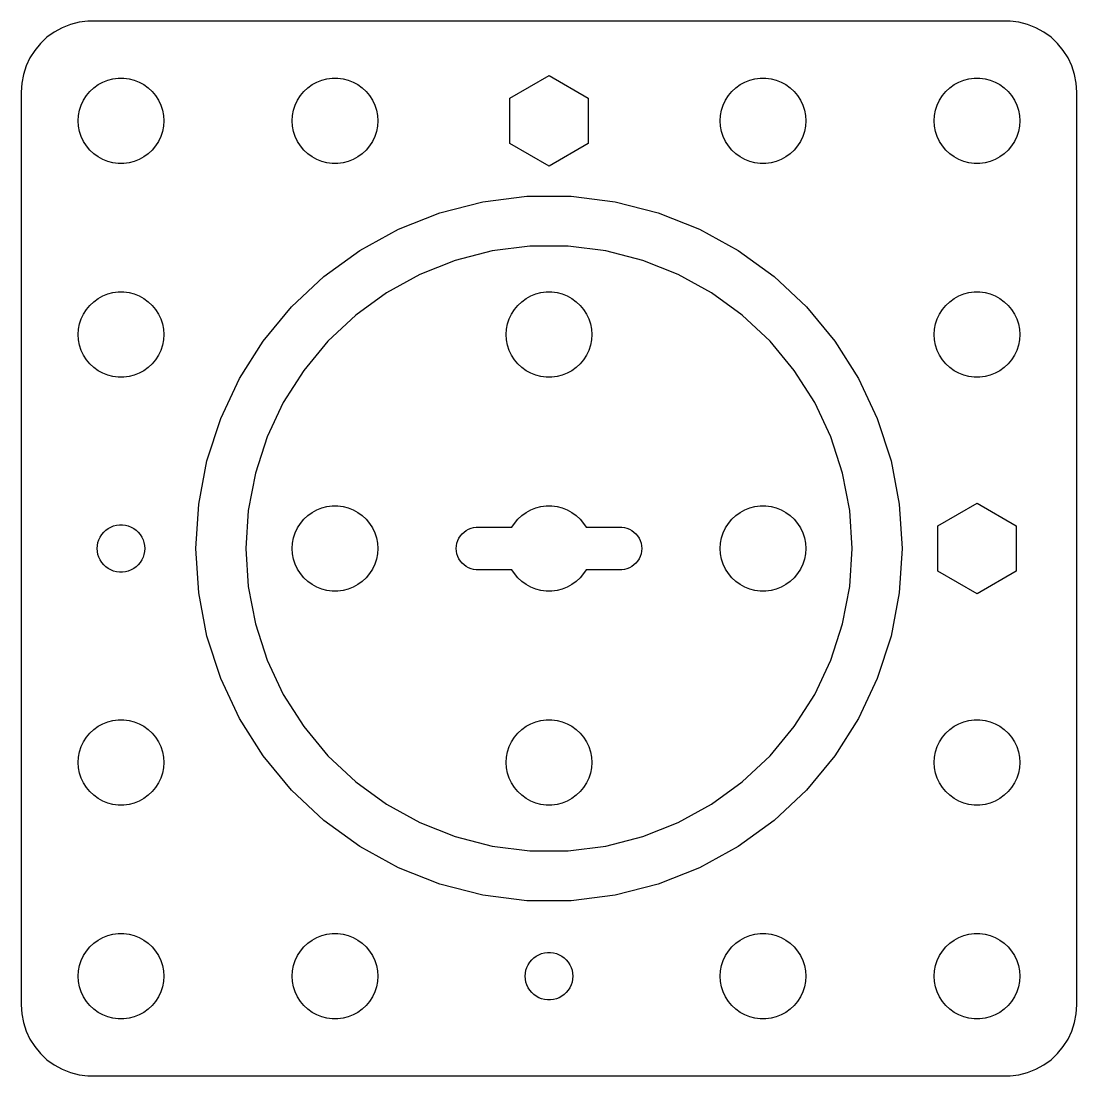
# Model space of a CAD drawing. Header units: metres. Extents: x -37 to 37, y -37 to 289.
# Drawn here: x -37 to 37, y 215 to 289 of the extents above; entities that cross this region are included whole.
import ezdxf

# ---------------------------------------------------------------- set-up
doc = ezdxf.new("R2010")
doc.units = ezdxf.units.M

msp = doc.modelspace()

# ---------------------------------------------------------------- linework, layer by layer
for p, q in [((-33.5451, 288.755), (-34.1289, 288.524)), ((-32.9369, 288.911), (-33.5451, 288.755)), ((-32.3139, 288.99), (-32.9369, 288.911)), ((32.3139, 288.99), (-32.3139, 288.99)), ((32.9369, 288.911), (32.3139, 288.99)), ((33.5451, 288.755), (32.9369, 288.911)), ((34.1289, 288.524), (33.5451, 288.755)), ((-34.6791, 288.222), (-35.1871, 287.853)), ((-34.1289, 288.524), (-34.6791, 288.222)), ((34.6791, 288.222), (34.1289, 288.524)), ((35.1871, 287.853), (34.6791, 288.222)), ((-35.6448, 287.423), (-36.0451, 286.939)), ((-35.1871, 287.853), (-35.6448, 287.423)), ((35.6448, 287.423), (35.1871, 287.853)), ((36.0451, 286.939), (35.6448, 287.423)), ((-36.3815, 286.409), (-36.6489, 285.841)), ((-36.0451, 286.939), (-36.3815, 286.409)), ((36.3815, 286.409), (36.0451, 286.939)), ((36.6489, 285.841), (36.3815, 286.409)), ((-36.6489, 285.841), (-36.8429, 285.243)), ((36.8429, 285.243), (36.6489, 285.841)), ((-36.8429, 285.243), (-36.9606, 284.627)), ((-30.927, 284.853), (-30.5621, 284.947)), ((-30.5621, 284.947), (-30.1884, 284.994)), ((-30.1884, 284.994), (-29.8116, 284.994)), ((-29.8116, 284.994), (-29.4379, 284.947)), ((-29.4379, 284.947), (-29.0729, 284.853)), ((-15.927, 284.853), (-15.5621, 284.947)), ((-15.5621, 284.947), (-15.1884, 284.994)), ((-15.1884, 284.994), (-14.8116, 284.994)), ((-14.8116, 284.994), (-14.4379, 284.947)), ((-14.4379, 284.947), (-14.0729, 284.853)), ((-2.74832, 283.587), (0, 285.173)), ((0, 285.173), (2.74832, 283.587)), ((14.0729, 284.853), (14.4379, 284.947)), ((14.4379, 284.947), (14.8116, 284.994)), ((14.8116, 284.994), (15.1884, 284.994)), ((15.1884, 284.994), (15.5621, 284.947)), ((15.5621, 284.947), (15.927, 284.853)), ((29.0729, 284.853), (29.4379, 284.947)), ((29.4379, 284.947), (29.8116, 284.994)), ((29.8116, 284.994), (30.1884, 284.994)), ((30.1884, 284.994), (30.5621, 284.947)), ((30.5621, 284.947), (30.927, 284.853)), ((36.9606, 284.627), (36.8429, 285.243)), ((-36.9606, 284.627), (-37, 284)), ((-32.1869, 284.054), (-31.9123, 284.312)), ((-31.9123, 284.312), (-31.6075, 284.533)), ((-31.6075, 284.533), (-31.2773, 284.714)), ((-31.2773, 284.714), (-30.927, 284.853)), ((-29.0729, 284.853), (-28.7227, 284.714)), ((-28.7227, 284.714), (-28.3925, 284.533)), ((-28.3925, 284.533), (-28.0877, 284.312)), ((-28.0877, 284.312), (-27.8131, 284.054)), ((-17.1869, 284.054), (-16.9123, 284.312)), ((-16.9123, 284.312), (-16.6075, 284.533)), ((-16.6075, 284.533), (-16.2773, 284.714)), ((-16.2773, 284.714), (-15.927, 284.853)), ((-14.0729, 284.853), (-13.7227, 284.714)), ((-13.7227, 284.714), (-13.3925, 284.533)), ((-13.3925, 284.533), (-13.0877, 284.312)), ((-13.0877, 284.312), (-12.8131, 284.054)), ((12.8131, 284.054), (13.0877, 284.312)), ((13.0877, 284.312), (13.3925, 284.533)), ((13.3925, 284.533), (13.7227, 284.714)), ((13.7227, 284.714), (14.0729, 284.853)), ((15.927, 284.853), (16.2773, 284.714)), ((16.2773, 284.714), (16.6075, 284.533)), ((16.6075, 284.533), (16.9123, 284.312)), ((16.9123, 284.312), (17.1869, 284.054)), ((27.8131, 284.054), (28.0877, 284.312)), ((28.0877, 284.312), (28.3925, 284.533)), ((28.3925, 284.533), (28.7227, 284.714)), ((28.7227, 284.714), (29.0729, 284.853)), ((30.927, 284.853), (31.2773, 284.714)), ((31.2773, 284.714), (31.6075, 284.533)), ((31.6075, 284.533), (31.9123, 284.312)), ((31.9123, 284.312), (32.1869, 284.054)), ((37, 284), (36.9606, 284.627)), ((-37, 284), (-37, 220)), ((-32.7893, 283.104), (-32.6289, 283.445)), ((-32.6289, 283.445), (-32.427, 283.763)), ((-32.427, 283.763), (-32.1869, 284.054)), ((-27.8131, 284.054), (-27.5729, 283.763)), ((-27.5729, 283.763), (-27.3711, 283.445)), ((-27.3711, 283.445), (-27.2107, 283.104)), ((-17.7893, 283.104), (-17.6289, 283.445)), ((-17.6289, 283.445), (-17.427, 283.763)), ((-17.427, 283.763), (-17.1869, 284.054)), ((-12.8131, 284.054), (-12.5729, 283.763)), ((-12.5729, 283.763), (-12.3711, 283.445)), ((-12.3711, 283.445), (-12.2107, 283.104)), ((-2.74832, 280.413), (-2.74832, 283.587)), ((2.74832, 283.587), (2.74832, 280.413)), ((12.2107, 283.104), (12.3711, 283.445)), ((12.3711, 283.445), (12.5729, 283.763)), ((12.5729, 283.763), (12.8131, 284.054)), ((17.1869, 284.054), (17.427, 283.763)), ((17.427, 283.763), (17.6289, 283.445)), ((17.6289, 283.445), (17.7893, 283.104)), ((27.2107, 283.104), (27.3711, 283.445)), ((27.3711, 283.445), (27.5729, 283.763)), ((27.5729, 283.763), (27.8131, 284.054)), ((32.1869, 284.054), (32.427, 283.763)), ((32.427, 283.763), (32.6289, 283.445)), ((32.6289, 283.445), (32.7893, 283.104)), ((37, 220), (37, 284)), ((-32.9763, 282.376), (-32.9057, 282.746)), ((-32.9057, 282.746), (-32.7893, 283.104)), ((-27.2107, 283.104), (-27.0942, 282.746)), ((-27.0942, 282.746), (-27.0237, 282.376)), ((-17.9763, 282.376), (-17.9057, 282.746)), ((-17.9057, 282.746), (-17.7893, 283.104)), ((-12.2107, 283.104), (-12.0942, 282.746)), ((-12.0942, 282.746), (-12.0237, 282.376)), ((12.0237, 282.376), (12.0942, 282.746)), ((12.0942, 282.746), (12.2107, 283.104)), ((17.7893, 283.104), (17.9057, 282.746)), ((17.9057, 282.746), (17.9763, 282.376)), ((27.0237, 282.376), (27.0942, 282.746)), ((27.0942, 282.746), (27.2107, 283.104)), ((32.7893, 283.104), (32.9057, 282.746)), ((32.9057, 282.746), (32.9763, 282.376)), ((-33, 282), (-32.9763, 282.376)), ((-32.9763, 281.624), (-33, 282)), ((-27.0237, 282.376), (-27, 282)), ((-27, 282), (-27.0237, 281.624)), ((-18, 282), (-17.9763, 282.376)), ((-17.9763, 281.624), (-18, 282)), ((-12.0237, 282.376), (-12, 282)), ((-12, 282), (-12.0237, 281.624)), ((12, 282), (12.0237, 282.376)), ((12.0237, 281.624), (12, 282)), ((17.9763, 282.376), (18, 282)), ((18, 282), (17.9763, 281.624)), ((27, 282), (27.0237, 282.376)), ((27.0237, 281.624), (27, 282)), ((32.9763, 282.376), (33, 282)), ((33, 282), (32.9763, 281.624)), ((-32.9057, 281.254), (-32.9763, 281.624)), ((-32.7893, 280.896), (-32.9057, 281.254)), ((-27.0942, 281.254), (-27.2107, 280.896)), ((-27.0237, 281.624), (-27.0942, 281.254)), ((-17.9057, 281.254), (-17.9763, 281.624)), ((-17.7893, 280.896), (-17.9057, 281.254)), ((-12.0942, 281.254), (-12.2107, 280.896)), ((-12.0237, 281.624), (-12.0942, 281.254)), ((12.0942, 281.254), (12.0237, 281.624)), ((12.2107, 280.896), (12.0942, 281.254)), ((17.9057, 281.254), (17.7893, 280.896)), ((17.9763, 281.624), (17.9057, 281.254)), ((27.0942, 281.254), (27.0237, 281.624)), ((27.2107, 280.896), (27.0942, 281.254)), ((32.9057, 281.254), (32.7893, 280.896)), ((32.9763, 281.624), (32.9057, 281.254)), ((-32.6289, 280.555), (-32.7893, 280.896)), ((-32.427, 280.237), (-32.6289, 280.555)), ((-27.3711, 280.555), (-27.5729, 280.237)), ((-27.2107, 280.896), (-27.3711, 280.555)), ((-17.6289, 280.555), (-17.7893, 280.896)), ((-17.427, 280.237), (-17.6289, 280.555)), ((-12.3711, 280.555), (-12.5729, 280.237)), ((-12.2107, 280.896), (-12.3711, 280.555)), ((12.3711, 280.555), (12.2107, 280.896)), ((12.5729, 280.237), (12.3711, 280.555)), ((17.6289, 280.555), (17.427, 280.237)), ((17.7893, 280.896), (17.6289, 280.555)), ((27.3711, 280.555), (27.2107, 280.896)), ((27.5729, 280.237), (27.3711, 280.555)), ((32.6289, 280.555), (32.427, 280.237)), ((32.7893, 280.896), (32.6289, 280.555)), ((-32.1869, 279.946), (-32.427, 280.237)), ((-31.9123, 279.688), (-32.1869, 279.946)), ((-27.8131, 279.946), (-28.0877, 279.688)), ((-27.5729, 280.237), (-27.8131, 279.946)), ((-17.1869, 279.946), (-17.427, 280.237)), ((-16.9123, 279.688), (-17.1869, 279.946)), ((-12.8131, 279.946), (-13.0877, 279.688)), ((-12.5729, 280.237), (-12.8131, 279.946)), ((0, 278.827), (-2.74832, 280.413)), ((2.74832, 280.413), (0, 278.827)), ((12.8131, 279.946), (12.5729, 280.237)), ((13.0877, 279.688), (12.8131, 279.946)), ((17.1869, 279.946), (16.9123, 279.688)), ((17.427, 280.237), (17.1869, 279.946)), ((27.8131, 279.946), (27.5729, 280.237)), ((28.0877, 279.688), (27.8131, 279.946)), ((32.1869, 279.946), (31.9123, 279.688)), ((32.427, 280.237), (32.1869, 279.946)), ((-31.6075, 279.467), (-31.9123, 279.688)), ((-31.2773, 279.286), (-31.6075, 279.467)), ((-30.927, 279.147), (-31.2773, 279.286)), ((-30.5621, 279.053), (-30.927, 279.147)), ((-30.1884, 279.006), (-30.5621, 279.053)), ((-29.8116, 279.006), (-30.1884, 279.006)), ((-29.4379, 279.053), (-29.8116, 279.006)), ((-29.0729, 279.147), (-29.4379, 279.053)), ((-28.7227, 279.286), (-29.0729, 279.147)), ((-28.3925, 279.467), (-28.7227, 279.286)), ((-28.0877, 279.688), (-28.3925, 279.467)), ((-16.6075, 279.467), (-16.9123, 279.688)), ((-16.2773, 279.286), (-16.6075, 279.467)), ((-15.927, 279.147), (-16.2773, 279.286)), ((-15.5621, 279.053), (-15.927, 279.147)), ((-15.1884, 279.006), (-15.5621, 279.053)), ((-14.8116, 279.006), (-15.1884, 279.006)), ((-14.4379, 279.053), (-14.8116, 279.006)), ((-14.0729, 279.147), (-14.4379, 279.053)), ((-13.7227, 279.286), (-14.0729, 279.147)), ((-13.3925, 279.467), (-13.7227, 279.286)), ((-13.0877, 279.688), (-13.3925, 279.467)), ((13.3925, 279.467), (13.0877, 279.688)), ((13.7227, 279.286), (13.3925, 279.467)), ((14.0729, 279.147), (13.7227, 279.286)), ((14.4379, 279.053), (14.0729, 279.147)), ((14.8116, 279.006), (14.4379, 279.053)), ((15.1884, 279.006), (14.8116, 279.006)), ((15.5621, 279.053), (15.1884, 279.006)), ((15.927, 279.147), (15.5621, 279.053)), ((16.2773, 279.286), (15.927, 279.147)), ((16.6075, 279.467), (16.2773, 279.286)), ((16.9123, 279.688), (16.6075, 279.467)), ((28.3925, 279.467), (28.0877, 279.688)), ((28.7227, 279.286), (28.3925, 279.467)), ((29.0729, 279.147), (28.7227, 279.286)), ((29.4379, 279.053), (29.0729, 279.147)), ((29.8116, 279.006), (29.4379, 279.053)), ((30.1884, 279.006), (29.8116, 279.006)), ((30.5621, 279.053), (30.1884, 279.006)), ((30.927, 279.147), (30.5621, 279.053)), ((31.2773, 279.286), (30.927, 279.147)), ((31.6075, 279.467), (31.2773, 279.286)), ((31.9123, 279.688), (31.6075, 279.467)), ((-7.64816, 275.539), (-4.63768, 276.312)), ((-4.63768, 276.312), (-1.55406, 276.701)), ((-1.55406, 276.701), (1.55406, 276.701)), ((1.55406, 276.701), (4.63768, 276.312)), ((4.63768, 276.312), (7.64816, 275.539)), ((-10.538, 274.394), (-7.64816, 275.539)), ((7.64816, 275.539), (10.538, 274.394)), ((-13.2617, 272.897), (-10.538, 274.394)), ((10.538, 274.394), (13.2617, 272.897)), ((-1.33429, 273.208), (-3.98184, 272.874)), ((1.33429, 273.208), (-1.33429, 273.208)), ((3.98184, 272.874), (1.33429, 273.208)), ((-15.7762, 271.07), (-13.2617, 272.897)), ((-3.98184, 272.874), (-6.5666, 272.21)), ((6.5666, 272.21), (3.98184, 272.874)), ((13.2617, 272.897), (15.7762, 271.07)), ((-6.5666, 272.21), (-9.04781, 271.228)), ((9.04781, 271.228), (6.5666, 272.21)), ((-18.042, 268.943), (-15.7762, 271.07)), ((-9.04781, 271.228), (-11.3863, 269.942)), ((11.3863, 269.942), (9.04781, 271.228)), ((15.7762, 271.07), (18.042, 268.943)), ((-31.9123, 269.312), (-31.6075, 269.533)), ((-31.6075, 269.533), (-31.2773, 269.714)), ((-31.2773, 269.714), (-30.927, 269.853)), ((-30.927, 269.853), (-30.5621, 269.947)), ((-30.5621, 269.947), (-30.1884, 269.994)), ((-30.1884, 269.994), (-29.8116, 269.994)), ((-29.8116, 269.994), (-29.4379, 269.947)), ((-29.4379, 269.947), (-29.0729, 269.853)), ((-29.0729, 269.853), (-28.7227, 269.714)), ((-28.7227, 269.714), (-28.3925, 269.533)), ((-28.3925, 269.533), (-28.0877, 269.312)), ((-11.3863, 269.942), (-13.5453, 268.373)), ((-1.91226, 269.312), (-1.60747, 269.533)), ((-1.60747, 269.533), (-1.27733, 269.714)), ((-1.27733, 269.714), (-0.927048, 269.853)), ((-0.927048, 269.853), (-0.562134, 269.947)), ((-0.562134, 269.947), (-0.18837, 269.994)), ((-0.18837, 269.994), (0.18837, 269.994)), ((0.18837, 269.994), (0.562134, 269.947)), ((0.562134, 269.947), (0.927048, 269.853)), ((0.927048, 269.853), (1.27733, 269.714)), ((1.27733, 269.714), (1.60747, 269.533)), ((1.60747, 269.533), (1.91226, 269.312)), ((13.5453, 268.373), (11.3863, 269.942)), ((28.0877, 269.312), (28.3925, 269.533)), ((28.3925, 269.533), (28.7227, 269.714)), ((28.7227, 269.714), (29.0729, 269.853)), ((29.0729, 269.853), (29.4379, 269.947)), ((29.4379, 269.947), (29.8116, 269.994)), ((29.8116, 269.994), (30.1884, 269.994)), ((30.1884, 269.994), (30.5621, 269.947)), ((30.5621, 269.947), (30.927, 269.853)), ((30.927, 269.853), (31.2773, 269.714)), ((31.2773, 269.714), (31.6075, 269.533)), ((31.6075, 269.533), (31.9123, 269.312)), ((-32.6289, 268.445), (-32.427, 268.763)), ((-32.427, 268.763), (-32.1869, 269.054)), ((-32.1869, 269.054), (-31.9123, 269.312)), ((-28.0877, 269.312), (-27.8131, 269.054)), ((-27.8131, 269.054), (-27.5729, 268.763)), ((-27.5729, 268.763), (-27.3711, 268.445)), ((-20.0232, 266.548), (-18.042, 268.943)), ((-2.62891, 268.445), (-2.42705, 268.763)), ((-2.42705, 268.763), (-2.1869, 269.054)), ((-2.1869, 269.054), (-1.91226, 269.312)), ((1.91226, 269.312), (2.1869, 269.054)), ((2.1869, 269.054), (2.42705, 268.763)), ((2.42705, 268.763), (2.62891, 268.445)), ((18.042, 268.943), (20.0232, 266.548)), ((27.3711, 268.445), (27.5729, 268.763)), ((27.5729, 268.763), (27.8131, 269.054)), ((27.8131, 269.054), (28.0877, 269.312)), ((31.9123, 269.312), (32.1869, 269.054)), ((32.1869, 269.054), (32.427, 268.763)), ((32.427, 268.763), (32.6289, 268.445)), ((-32.9057, 267.746), (-32.7893, 268.104)), ((-32.7893, 268.104), (-32.6289, 268.445)), ((-27.3711, 268.445), (-27.2107, 268.104)), ((-27.2107, 268.104), (-27.0942, 267.746)), ((-13.5453, 268.373), (-15.4906, 266.547)), ((-2.90575, 267.746), (-2.78932, 268.104)), ((-2.78932, 268.104), (-2.62891, 268.445)), ((2.62891, 268.445), (2.78932, 268.104)), ((2.78932, 268.104), (2.90575, 267.746)), ((15.4906, 266.547), (13.5453, 268.373)), ((27.0942, 267.746), (27.2107, 268.104)), ((27.2107, 268.104), (27.3711, 268.445)), ((32.6289, 268.445), (32.7893, 268.104)), ((32.7893, 268.104), (32.9057, 267.746)), ((-33, 267), (-32.9763, 267.376)), ((-32.9763, 267.376), (-32.9057, 267.746)), ((-27.0942, 267.746), (-27.0237, 267.376)), ((-27.0237, 267.376), (-27, 267)), ((-3, 267), (-2.97633, 267.376)), ((-2.97633, 267.376), (-2.90575, 267.746)), ((2.90575, 267.746), (2.97633, 267.376)), ((2.97633, 267.376), (3, 267)), ((27, 267), (27.0237, 267.376)), ((27.0237, 267.376), (27.0942, 267.746)), ((32.9057, 267.746), (32.9763, 267.376)), ((32.9763, 267.376), (33, 267)), ((-32.9763, 266.624), (-33, 267)), ((-32.9057, 266.254), (-32.9763, 266.624)), ((-27.0237, 266.624), (-27.0942, 266.254)), ((-27, 267), (-27.0237, 266.624)), ((-21.6886, 263.923), (-20.0232, 266.548)), ((-15.4906, 266.547), (-17.1916, 264.49)), ((-2.97633, 266.624), (-3, 267)), ((-2.90575, 266.254), (-2.97633, 266.624)), ((2.97633, 266.624), (2.90575, 266.254)), ((3, 267), (2.97633, 266.624)), ((17.1916, 264.49), (15.4906, 266.547)), ((20.0232, 266.548), (21.6886, 263.923)), ((27.0237, 266.624), (27, 267)), ((27.0942, 266.254), (27.0237, 266.624)), ((32.9763, 266.624), (32.9057, 266.254)), ((33, 267), (32.9763, 266.624)), ((-32.7893, 265.896), (-32.9057, 266.254)), ((-32.6289, 265.555), (-32.7893, 265.896)), ((-27.2107, 265.896), (-27.3711, 265.555)), ((-27.0942, 266.254), (-27.2107, 265.896)), ((-2.78932, 265.896), (-2.90575, 266.254)), ((-2.62891, 265.555), (-2.78932, 265.896)), ((2.78932, 265.896), (2.62891, 265.555)), ((2.90575, 266.254), (2.78932, 265.896)), ((27.2107, 265.896), (27.0942, 266.254)), ((27.3711, 265.555), (27.2107, 265.896)), ((32.7893, 265.896), (32.6289, 265.555)), ((32.9057, 266.254), (32.7893, 265.896)), ((-32.427, 265.237), (-32.6289, 265.555)), ((-32.1869, 264.946), (-32.427, 265.237)), ((-31.9123, 264.688), (-32.1869, 264.946)), ((-27.8131, 264.946), (-28.0877, 264.688)), ((-27.5729, 265.237), (-27.8131, 264.946)), ((-27.3711, 265.555), (-27.5729, 265.237)), ((-2.42705, 265.237), (-2.62891, 265.555)), ((-2.1869, 264.946), (-2.42705, 265.237)), ((-1.91226, 264.688), (-2.1869, 264.946)), ((2.1869, 264.946), (1.91226, 264.688)), ((2.42705, 265.237), (2.1869, 264.946)), ((2.62891, 265.555), (2.42705, 265.237)), ((27.5729, 265.237), (27.3711, 265.555)), ((27.8131, 264.946), (27.5729, 265.237)), ((28.0877, 264.688), (27.8131, 264.946)), ((32.1869, 264.946), (31.9123, 264.688)), ((32.427, 265.237), (32.1869, 264.946)), ((32.6289, 265.555), (32.427, 265.237)), ((-31.6075, 264.467), (-31.9123, 264.688)), ((-31.2773, 264.286), (-31.6075, 264.467)), ((-30.927, 264.147), (-31.2773, 264.286)), ((-28.7227, 264.286), (-29.0729, 264.147)), ((-28.3925, 264.467), (-28.7227, 264.286)), ((-28.0877, 264.688), (-28.3925, 264.467)), ((-17.1916, 264.49), (-18.6215, 262.237)), ((-1.60747, 264.467), (-1.91226, 264.688)), ((-1.27733, 264.286), (-1.60747, 264.467)), ((-0.927048, 264.147), (-1.27733, 264.286)), ((1.27733, 264.286), (0.927048, 264.147)), ((1.60747, 264.467), (1.27733, 264.286)), ((1.91226, 264.688), (1.60747, 264.467)), ((18.6215, 262.237), (17.1916, 264.49)), ((28.3925, 264.467), (28.0877, 264.688)), ((28.7227, 264.286), (28.3925, 264.467)), ((29.0729, 264.147), (28.7227, 264.286)), ((31.2773, 264.286), (30.927, 264.147)), ((31.6075, 264.467), (31.2773, 264.286)), ((31.9123, 264.688), (31.6075, 264.467)), ((-30.5621, 264.053), (-30.927, 264.147)), ((-30.1884, 264.006), (-30.5621, 264.053)), ((-29.8116, 264.006), (-30.1884, 264.006)), ((-29.4379, 264.053), (-29.8116, 264.006)), ((-29.0729, 264.147), (-29.4379, 264.053)), ((-23.012, 261.111), (-21.6886, 263.923)), ((-0.562134, 264.053), (-0.927048, 264.147)), ((-0.18837, 264.006), (-0.562134, 264.053)), ((0.18837, 264.006), (-0.18837, 264.006)), ((0.562134, 264.053), (0.18837, 264.006)), ((0.927048, 264.147), (0.562134, 264.053)), ((21.6886, 263.923), (23.012, 261.111)), ((29.4379, 264.053), (29.0729, 264.147)), ((29.8116, 264.006), (29.4379, 264.053)), ((30.1884, 264.006), (29.8116, 264.006)), ((30.5621, 264.053), (30.1884, 264.006)), ((30.927, 264.147), (30.5621, 264.053)), ((-18.6215, 262.237), (-19.7577, 259.823)), ((19.7577, 259.823), (18.6215, 262.237)), ((-23.9724, 258.155), (-23.012, 261.111)), ((23.012, 261.111), (23.9724, 258.155)), ((-19.7577, 259.823), (-20.5824, 257.285)), ((20.5824, 257.285), (19.7577, 259.823)), ((-24.5548, 255.102), (-23.9724, 258.155)), ((23.9724, 258.155), (24.5548, 255.102)), ((-20.5824, 257.285), (-21.0824, 254.663)), ((21.0824, 254.663), (20.5824, 257.285)), ((-24.75, 252), (-24.5548, 255.102)), ((-21.0824, 254.663), (-21.25, 252)), ((-16.6075, 254.533), (-16.2773, 254.714)), ((-16.2773, 254.714), (-15.927, 254.853)), ((-15.927, 254.853), (-15.5621, 254.947)), ((-15.5621, 254.947), (-15.1884, 254.994)), ((-15.1884, 254.994), (-14.8116, 254.994)), ((-14.8116, 254.994), (-14.4379, 254.947)), ((-14.4379, 254.947), (-14.0729, 254.853)), ((-14.0729, 254.853), (-13.7227, 254.714)), ((-13.7227, 254.714), (-13.3925, 254.533)), ((-1.60747, 254.533), (-1.27733, 254.714)), ((-1.27733, 254.714), (-0.927048, 254.853)), ((-0.927048, 254.853), (-0.562134, 254.947)), ((-0.562134, 254.947), (-0.18837, 254.994)), ((-0.18837, 254.994), (0.18837, 254.994)), ((0.18837, 254.994), (0.562134, 254.947)), ((0.562134, 254.947), (0.927048, 254.853)), ((0.927048, 254.853), (1.27733, 254.714)), ((1.27733, 254.714), (1.60747, 254.533)), ((13.3925, 254.533), (13.7227, 254.714)), ((13.7227, 254.714), (14.0729, 254.853)), ((14.0729, 254.853), (14.4379, 254.947)), ((14.4379, 254.947), (14.8116, 254.994)), ((14.8116, 254.994), (15.1884, 254.994)), ((15.1884, 254.994), (15.5621, 254.947)), ((15.5621, 254.947), (15.927, 254.853)), ((15.927, 254.853), (16.2773, 254.714)), ((16.2773, 254.714), (16.6075, 254.533)), ((21.25, 252), (21.0824, 254.663)), ((24.5548, 255.102), (24.75, 252)), ((27.2517, 253.587), (30, 255.173)), ((30, 255.173), (32.7483, 253.587)), ((-17.427, 253.763), (-17.1869, 254.054)), ((-17.1869, 254.054), (-16.9123, 254.312)), ((-16.9123, 254.312), (-16.6075, 254.533)), ((-13.3925, 254.533), (-13.0877, 254.312)), ((-13.0877, 254.312), (-12.8131, 254.054)), ((-12.8131, 254.054), (-12.5729, 253.763)), ((-2.42705, 253.763), (-2.1869, 254.054)), ((-2.1869, 254.054), (-1.91226, 254.312)), ((-1.91226, 254.312), (-1.60747, 254.533)), ((1.60747, 254.533), (1.91226, 254.312)), ((1.91226, 254.312), (2.1869, 254.054)), ((2.1869, 254.054), (2.42705, 253.763)), ((12.5729, 253.763), (12.8131, 254.054)), ((12.8131, 254.054), (13.0877, 254.312)), ((13.0877, 254.312), (13.3925, 254.533)), ((16.6075, 254.533), (16.9123, 254.312)), ((16.9123, 254.312), (17.1869, 254.054)), ((17.1869, 254.054), (17.427, 253.763)), ((-31.3468, 252.978), (-31.2135, 253.14)), ((-31.2135, 253.14), (-31.0611, 253.283)), ((-31.0611, 253.283), (-30.892, 253.406)), ((-30.892, 253.406), (-30.7088, 253.506)), ((-30.7088, 253.506), (-30.5144, 253.583)), ((-30.5144, 253.583), (-30.3119, 253.635)), ((-30.3119, 253.635), (-30.1045, 253.661)), ((-30.1045, 253.661), (-29.8955, 253.661)), ((-29.8955, 253.661), (-29.6881, 253.635)), ((-29.6881, 253.635), (-29.4856, 253.583)), ((-29.4856, 253.583), (-29.2912, 253.506)), ((-29.2912, 253.506), (-29.108, 253.406)), ((-29.108, 253.406), (-28.9389, 253.283)), ((-28.9389, 253.283), (-28.7865, 253.14)), ((-28.7865, 253.14), (-28.6532, 252.978)), ((-17.9057, 252.746), (-17.7893, 253.104)), ((-17.7893, 253.104), (-17.6289, 253.445)), ((-17.6289, 253.445), (-17.427, 253.763)), ((-12.5729, 253.763), (-12.3711, 253.445)), ((-12.3711, 253.445), (-12.2107, 253.104)), ((-12.2107, 253.104), (-12.0942, 252.746)), ((-6.09344, 253.027), (-5.95613, 253.156)), ((-5.95613, 253.156), (-5.80373, 253.266)), ((-5.80373, 253.266), (-5.63866, 253.357)), ((-5.63866, 253.357), (-5.46352, 253.427)), ((-5.46352, 253.427), (-5.28107, 253.473)), ((-5.28107, 253.473), (-5.09418, 253.497)), ((-5.09418, 253.497), (-2.59605, 253.497)), ((-2.59605, 253.497), (-2.42705, 253.763)), ((2.42705, 253.763), (2.59605, 253.497)), ((2.59605, 253.497), (5.09418, 253.497)), ((5.09418, 253.497), (5.28107, 253.473)), ((5.28107, 253.473), (5.46352, 253.427)), ((5.46352, 253.427), (5.63866, 253.357)), ((5.63866, 253.357), (5.80373, 253.266)), ((5.80373, 253.266), (5.95613, 253.156)), ((5.95613, 253.156), (6.09344, 253.027)), ((12.0942, 252.746), (12.2107, 253.104)), ((12.2107, 253.104), (12.3711, 253.445)), ((12.3711, 253.445), (12.5729, 253.763)), ((17.427, 253.763), (17.6289, 253.445)), ((17.6289, 253.445), (17.7893, 253.104)), ((17.7893, 253.104), (17.9057, 252.746)), ((27.2517, 250.413), (27.2517, 253.587)), ((32.7483, 253.587), (32.7483, 250.413)), ((-31.6516, 252.209), (-31.6124, 252.414)), ((-31.6124, 252.414), (-31.5478, 252.613)), ((-31.5478, 252.613), (-31.4588, 252.802)), ((-31.4588, 252.802), (-31.3468, 252.978)), ((-28.6532, 252.978), (-28.5412, 252.802)), ((-28.5412, 252.802), (-28.4522, 252.613)), ((-28.4522, 252.613), (-28.3876, 252.414)), ((-28.3876, 252.414), (-28.3484, 252.209)), ((-18, 252), (-17.9763, 252.376)), ((-17.9763, 252.376), (-17.9057, 252.746)), ((-12.0942, 252.746), (-12.0237, 252.376)), ((-12.0237, 252.376), (-12, 252)), ((-6.48816, 252.188), (-6.45287, 252.373)), ((-6.45287, 252.373), (-6.39465, 252.552)), ((-6.39465, 252.552), (-6.31445, 252.723)), ((-6.31445, 252.723), (-6.21352, 252.882)), ((-6.21352, 252.882), (-6.09344, 253.027)), ((6.09344, 253.027), (6.21352, 252.882)), ((6.21352, 252.882), (6.31445, 252.723)), ((6.31445, 252.723), (6.39465, 252.552)), ((6.39465, 252.552), (6.45287, 252.373)), ((6.45287, 252.373), (6.48816, 252.188)), ((12, 252), (12.0237, 252.376)), ((12.0237, 252.376), (12.0942, 252.746)), ((17.9057, 252.746), (17.9763, 252.376)), ((17.9763, 252.376), (18, 252)), ((-31.6647, 252), (-31.6516, 252.209)), ((-31.6516, 251.791), (-31.6647, 252)), ((-31.6124, 251.586), (-31.6516, 251.791)), ((-28.3484, 251.791), (-28.3876, 251.586)), ((-28.3484, 252.209), (-28.3353, 252)), ((-28.3353, 252), (-28.3484, 251.791)), ((-24.5548, 248.898), (-24.75, 252)), ((-21.25, 252), (-21.0824, 249.337)), ((-17.9763, 251.624), (-18, 252)), ((-17.9057, 251.254), (-17.9763, 251.624)), ((-12.0237, 251.624), (-12.0942, 251.254)), ((-12, 252), (-12.0237, 251.624)), ((-6.5, 252), (-6.48816, 252.188)), ((-6.48816, 251.812), (-6.5, 252)), ((-6.45287, 251.627), (-6.48816, 251.812)), ((-6.39465, 251.448), (-6.45287, 251.627)), ((6.45287, 251.627), (6.39465, 251.448)), ((6.48816, 251.812), (6.45287, 251.627)), ((6.48816, 252.188), (6.5, 252)), ((6.5, 252), (6.48816, 251.812)), ((12.0237, 251.624), (12, 252)), ((12.0942, 251.254), (12.0237, 251.624)), ((17.9763, 251.624), (17.9057, 251.254)), ((18, 252), (17.9763, 251.624)), ((21.0824, 249.337), (21.25, 252)), ((24.75, 252), (24.5548, 248.898)), ((-31.5478, 251.387), (-31.6124, 251.586)), ((-31.4588, 251.198), (-31.5478, 251.387)), ((-31.3468, 251.022), (-31.4588, 251.198)), ((-31.2135, 250.86), (-31.3468, 251.022)), ((-31.0611, 250.717), (-31.2135, 250.86)), ((-28.7865, 250.86), (-28.9389, 250.717)), ((-28.6532, 251.022), (-28.7865, 250.86)), ((-28.5412, 251.198), (-28.6532, 251.022)), ((-28.4522, 251.387), (-28.5412, 251.198)), ((-28.3876, 251.586), (-28.4522, 251.387)), ((-17.7893, 250.896), (-17.9057, 251.254)), ((-17.6289, 250.555), (-17.7893, 250.896)), ((-12.2107, 250.896), (-12.3711, 250.555)), ((-12.0942, 251.254), (-12.2107, 250.896)), ((-6.31445, 251.277), (-6.39465, 251.448)), ((-6.21352, 251.118), (-6.31445, 251.277)), ((-6.09344, 250.973), (-6.21352, 251.118)), ((-5.95613, 250.844), (-6.09344, 250.973)), ((6.09344, 250.973), (5.95613, 250.844)), ((6.21352, 251.118), (6.09344, 250.973)), ((6.31445, 251.277), (6.21352, 251.118)), ((6.39465, 251.448), (6.31445, 251.277)), ((12.2107, 250.896), (12.0942, 251.254)), ((12.3711, 250.555), (12.2107, 250.896)), ((17.7893, 250.896), (17.6289, 250.555)), ((17.9057, 251.254), (17.7893, 250.896)), ((-30.892, 250.594), (-31.0611, 250.717)), ((-30.7088, 250.494), (-30.892, 250.594)), ((-30.5144, 250.417), (-30.7088, 250.494)), ((-30.3119, 250.365), (-30.5144, 250.417)), ((-30.1045, 250.339), (-30.3119, 250.365)), ((-29.8955, 250.339), (-30.1045, 250.339)), ((-29.6881, 250.365), (-29.8955, 250.339)), ((-29.4856, 250.417), (-29.6881, 250.365)), ((-29.2912, 250.494), (-29.4856, 250.417)), ((-29.108, 250.594), (-29.2912, 250.494)), ((-28.9389, 250.717), (-29.108, 250.594)), ((-17.427, 250.237), (-17.6289, 250.555)), ((-17.1869, 249.946), (-17.427, 250.237)), ((-12.5729, 250.237), (-12.8131, 249.946)), ((-12.3711, 250.555), (-12.5729, 250.237)), ((-5.80373, 250.734), (-5.95613, 250.844)), ((-5.63866, 250.643), (-5.80373, 250.734)), ((-5.46352, 250.573), (-5.63866, 250.643)), ((-5.28107, 250.527), (-5.46352, 250.573)), ((-5.09418, 250.503), (-5.28107, 250.527)), ((-2.59605, 250.503), (-5.09418, 250.503)), ((-2.42705, 250.237), (-2.59605, 250.503)), ((-2.1869, 249.946), (-2.42705, 250.237)), ((2.42705, 250.237), (2.1869, 249.946)), ((2.59605, 250.503), (2.42705, 250.237)), ((5.09418, 250.503), (2.59605, 250.503)), ((5.28107, 250.527), (5.09418, 250.503)), ((5.46352, 250.573), (5.28107, 250.527)), ((5.63866, 250.643), (5.46352, 250.573)), ((5.80373, 250.734), (5.63866, 250.643)), ((5.95613, 250.844), (5.80373, 250.734)), ((12.5729, 250.237), (12.3711, 250.555)), ((12.8131, 249.946), (12.5729, 250.237)), ((17.427, 250.237), (17.1869, 249.946)), ((17.6289, 250.555), (17.427, 250.237)), ((30, 248.827), (27.2517, 250.413)), ((32.7483, 250.413), (30, 248.827)), ((-16.9123, 249.688), (-17.1869, 249.946)), ((-16.6075, 249.467), (-16.9123, 249.688)), ((-16.2773, 249.286), (-16.6075, 249.467)), ((-13.3925, 249.467), (-13.7227, 249.286)), ((-13.0877, 249.688), (-13.3925, 249.467)), ((-12.8131, 249.946), (-13.0877, 249.688)), ((-1.91226, 249.688), (-2.1869, 249.946)), ((-1.60747, 249.467), (-1.91226, 249.688)), ((-1.27733, 249.286), (-1.60747, 249.467)), ((1.60747, 249.467), (1.27733, 249.286)), ((1.91226, 249.688), (1.60747, 249.467)), ((2.1869, 249.946), (1.91226, 249.688)), ((13.0877, 249.688), (12.8131, 249.946)), ((13.3925, 249.467), (13.0877, 249.688)), ((13.7227, 249.286), (13.3925, 249.467)), ((16.6075, 249.467), (16.2773, 249.286)), ((16.9123, 249.688), (16.6075, 249.467)), ((17.1869, 249.946), (16.9123, 249.688)), ((-23.9724, 245.845), (-24.5548, 248.898)), ((-21.0824, 249.337), (-20.5824, 246.715)), ((-15.927, 249.147), (-16.2773, 249.286)), ((-15.5621, 249.053), (-15.927, 249.147)), ((-15.1884, 249.006), (-15.5621, 249.053)), ((-14.8116, 249.006), (-15.1884, 249.006)), ((-14.4379, 249.053), (-14.8116, 249.006)), ((-14.0729, 249.147), (-14.4379, 249.053)), ((-13.7227, 249.286), (-14.0729, 249.147)), ((-0.927048, 249.147), (-1.27733, 249.286)), ((-0.562134, 249.053), (-0.927048, 249.147)), ((-0.18837, 249.006), (-0.562134, 249.053)), ((0.18837, 249.006), (-0.18837, 249.006)), ((0.562134, 249.053), (0.18837, 249.006)), ((0.927048, 249.147), (0.562134, 249.053)), ((1.27733, 249.286), (0.927048, 249.147)), ((14.0729, 249.147), (13.7227, 249.286)), ((14.4379, 249.053), (14.0729, 249.147)), ((14.8116, 249.006), (14.4379, 249.053)), ((15.1884, 249.006), (14.8116, 249.006)), ((15.5621, 249.053), (15.1884, 249.006)), ((15.927, 249.147), (15.5621, 249.053)), ((16.2773, 249.286), (15.927, 249.147)), ((20.5824, 246.715), (21.0824, 249.337)), ((24.5548, 248.898), (23.9724, 245.845)), ((-20.5824, 246.715), (-19.7577, 244.177)), ((19.7577, 244.177), (20.5824, 246.715)), ((-23.012, 242.889), (-23.9724, 245.845)), ((23.9724, 245.845), (23.012, 242.889)), ((-19.7577, 244.177), (-18.6215, 241.763)), ((18.6215, 241.763), (19.7577, 244.177)), ((-21.6886, 240.077), (-23.012, 242.889)), ((23.012, 242.889), (21.6886, 240.077)), ((-18.6215, 241.763), (-17.1916, 239.51)), ((17.1916, 239.51), (18.6215, 241.763)), ((-31.2773, 239.714), (-30.927, 239.853)), ((-30.927, 239.853), (-30.5621, 239.947)), ((-30.5621, 239.947), (-30.1884, 239.994)), ((-30.1884, 239.994), (-29.8116, 239.994)), ((-29.8116, 239.994), (-29.4379, 239.947)), ((-29.4379, 239.947), (-29.0729, 239.853)), ((-29.0729, 239.853), (-28.7227, 239.714)), ((-20.0232, 237.452), (-21.6886, 240.077)), ((-1.27733, 239.714), (-0.927048, 239.853)), ((-0.927048, 239.853), (-0.562134, 239.947)), ((-0.562134, 239.947), (-0.18837, 239.994)), ((-0.18837, 239.994), (0.18837, 239.994)), ((0.18837, 239.994), (0.562134, 239.947)), ((0.562134, 239.947), (0.927048, 239.853)), ((0.927048, 239.853), (1.27733, 239.714)), ((21.6886, 240.077), (20.0232, 237.452)), ((28.7227, 239.714), (29.0729, 239.853)), ((29.0729, 239.853), (29.4379, 239.947)), ((29.4379, 239.947), (29.8116, 239.994)), ((29.8116, 239.994), (30.1884, 239.994)), ((30.1884, 239.994), (30.5621, 239.947)), ((30.5621, 239.947), (30.927, 239.853)), ((30.927, 239.853), (31.2773, 239.714)), ((-32.427, 238.763), (-32.1869, 239.054)), ((-32.1869, 239.054), (-31.9123, 239.312)), ((-31.9123, 239.312), (-31.6075, 239.533)), ((-31.6075, 239.533), (-31.2773, 239.714)), ((-28.7227, 239.714), (-28.3925, 239.533)), ((-28.3925, 239.533), (-28.0877, 239.312)), ((-28.0877, 239.312), (-27.8131, 239.054)), ((-27.8131, 239.054), (-27.5729, 238.763)), ((-17.1916, 239.51), (-15.4906, 237.453)), ((-2.42705, 238.763), (-2.1869, 239.054)), ((-2.1869, 239.054), (-1.91226, 239.312)), ((-1.91226, 239.312), (-1.60747, 239.533)), ((-1.60747, 239.533), (-1.27733, 239.714)), ((1.27733, 239.714), (1.60747, 239.533)), ((1.60747, 239.533), (1.91226, 239.312)), ((1.91226, 239.312), (2.1869, 239.054)), ((2.1869, 239.054), (2.42705, 238.763)), ((15.4906, 237.453), (17.1916, 239.51)), ((27.5729, 238.763), (27.8131, 239.054)), ((27.8131, 239.054), (28.0877, 239.312)), ((28.0877, 239.312), (28.3925, 239.533)), ((28.3925, 239.533), (28.7227, 239.714)), ((31.2773, 239.714), (31.6075, 239.533)), ((31.6075, 239.533), (31.9123, 239.312)), ((31.9123, 239.312), (32.1869, 239.054)), ((32.1869, 239.054), (32.427, 238.763)), ((-32.7893, 238.104), (-32.6289, 238.445)), ((-32.6289, 238.445), (-32.427, 238.763)), ((-27.5729, 238.763), (-27.3711, 238.445)), ((-27.3711, 238.445), (-27.2107, 238.104)), ((-2.78932, 238.104), (-2.62891, 238.445)), ((-2.62891, 238.445), (-2.42705, 238.763)), ((2.42705, 238.763), (2.62891, 238.445)), ((2.62891, 238.445), (2.78932, 238.104)), ((27.2107, 238.104), (27.3711, 238.445)), ((27.3711, 238.445), (27.5729, 238.763)), ((32.427, 238.763), (32.6289, 238.445)), ((32.6289, 238.445), (32.7893, 238.104)), ((-32.9763, 237.376), (-32.9057, 237.746)), ((-32.9057, 237.746), (-32.7893, 238.104)), ((-27.2107, 238.104), (-27.0942, 237.746)), ((-27.0942, 237.746), (-27.0237, 237.376)), ((-2.97633, 237.376), (-2.90575, 237.746)), ((-2.90575, 237.746), (-2.78932, 238.104)), ((2.78932, 238.104), (2.90575, 237.746)), ((2.90575, 237.746), (2.97633, 237.376)), ((27.0237, 237.376), (27.0942, 237.746)), ((27.0942, 237.746), (27.2107, 238.104)), ((32.7893, 238.104), (32.9057, 237.746)), ((32.9057, 237.746), (32.9763, 237.376)), ((-33, 237), (-32.9763, 237.376)), ((-32.9763, 236.624), (-33, 237)), ((-27.0237, 237.376), (-27, 237)), ((-27, 237), (-27.0237, 236.624)), ((-18.042, 235.057), (-20.0232, 237.452)), ((-15.4906, 237.453), (-13.5453, 235.627)), ((-3, 237), (-2.97633, 237.376)), ((-2.97633, 236.624), (-3, 237)), ((2.97633, 237.376), (3, 237)), ((3, 237), (2.97633, 236.624)), ((13.5453, 235.627), (15.4906, 237.453)), ((20.0232, 237.452), (18.042, 235.057)), ((27, 237), (27.0237, 237.376)), ((27.0237, 236.624), (27, 237)), ((32.9763, 237.376), (33, 237)), ((33, 237), (32.9763, 236.624)), ((-32.9057, 236.254), (-32.9763, 236.624)), ((-32.7893, 235.896), (-32.9057, 236.254)), ((-27.0942, 236.254), (-27.2107, 235.896)), ((-27.0237, 236.624), (-27.0942, 236.254)), ((-2.90575, 236.254), (-2.97633, 236.624)), ((-2.78932, 235.896), (-2.90575, 236.254)), ((2.90575, 236.254), (2.78932, 235.896)), ((2.97633, 236.624), (2.90575, 236.254)), ((27.0942, 236.254), (27.0237, 236.624)), ((27.2107, 235.896), (27.0942, 236.254)), ((32.9057, 236.254), (32.7893, 235.896)), ((32.9763, 236.624), (32.9057, 236.254)), ((-32.6289, 235.555), (-32.7893, 235.896)), ((-32.427, 235.237), (-32.6289, 235.555)), ((-27.3711, 235.555), (-27.5729, 235.237)), ((-27.2107, 235.896), (-27.3711, 235.555)), ((-13.5453, 235.627), (-11.3863, 234.058)), ((-2.62891, 235.555), (-2.78932, 235.896)), ((-2.42705, 235.237), (-2.62891, 235.555)), ((2.62891, 235.555), (2.42705, 235.237)), ((2.78932, 235.896), (2.62891, 235.555)), ((11.3863, 234.058), (13.5453, 235.627)), ((27.3711, 235.555), (27.2107, 235.896)), ((27.5729, 235.237), (27.3711, 235.555)), ((32.6289, 235.555), (32.427, 235.237)), ((32.7893, 235.896), (32.6289, 235.555)), ((-32.1869, 234.946), (-32.427, 235.237)), ((-31.9123, 234.688), (-32.1869, 234.946)), ((-31.6075, 234.467), (-31.9123, 234.688)), ((-28.0877, 234.688), (-28.3925, 234.467)), ((-27.8131, 234.946), (-28.0877, 234.688)), ((-27.5729, 235.237), (-27.8131, 234.946)), ((-15.7762, 232.93), (-18.042, 235.057)), ((-2.1869, 234.946), (-2.42705, 235.237)), ((-1.91226, 234.688), (-2.1869, 234.946)), ((-1.60747, 234.467), (-1.91226, 234.688)), ((1.91226, 234.688), (1.60747, 234.467)), ((2.1869, 234.946), (1.91226, 234.688)), ((2.42705, 235.237), (2.1869, 234.946)), ((18.042, 235.057), (15.7762, 232.93)), ((27.8131, 234.946), (27.5729, 235.237)), ((28.0877, 234.688), (27.8131, 234.946)), ((28.3925, 234.467), (28.0877, 234.688)), ((31.9123, 234.688), (31.6075, 234.467)), ((32.1869, 234.946), (31.9123, 234.688)), ((32.427, 235.237), (32.1869, 234.946)), ((-31.2773, 234.286), (-31.6075, 234.467)), ((-30.927, 234.147), (-31.2773, 234.286)), ((-30.5621, 234.053), (-30.927, 234.147)), ((-30.1884, 234.006), (-30.5621, 234.053)), ((-29.8116, 234.006), (-30.1884, 234.006)), ((-29.4379, 234.053), (-29.8116, 234.006)), ((-29.0729, 234.147), (-29.4379, 234.053)), ((-28.7227, 234.286), (-29.0729, 234.147)), ((-28.3925, 234.467), (-28.7227, 234.286)), ((-11.3863, 234.058), (-9.04781, 232.772)), ((-1.27733, 234.286), (-1.60747, 234.467)), ((-0.927048, 234.147), (-1.27733, 234.286)), ((-0.562134, 234.053), (-0.927048, 234.147)), ((-0.18837, 234.006), (-0.562134, 234.053)), ((0.18837, 234.006), (-0.18837, 234.006)), ((0.562134, 234.053), (0.18837, 234.006)), ((0.927048, 234.147), (0.562134, 234.053)), ((1.27733, 234.286), (0.927048, 234.147)), ((1.60747, 234.467), (1.27733, 234.286)), ((9.04781, 232.772), (11.3863, 234.058)), ((28.7227, 234.286), (28.3925, 234.467)), ((29.0729, 234.147), (28.7227, 234.286)), ((29.4379, 234.053), (29.0729, 234.147)), ((29.8116, 234.006), (29.4379, 234.053)), ((30.1884, 234.006), (29.8116, 234.006)), ((30.5621, 234.053), (30.1884, 234.006)), ((30.927, 234.147), (30.5621, 234.053)), ((31.2773, 234.286), (30.927, 234.147)), ((31.6075, 234.467), (31.2773, 234.286)), ((-13.2617, 231.103), (-15.7762, 232.93)), ((-9.04781, 232.772), (-6.5666, 231.79)), ((6.5666, 231.79), (9.04781, 232.772)), ((15.7762, 232.93), (13.2617, 231.103)), ((-6.5666, 231.79), (-3.98184, 231.126)), ((3.98184, 231.126), (6.5666, 231.79)), ((-10.538, 229.606), (-13.2617, 231.103)), ((-3.98184, 231.126), (-1.33429, 230.792)), ((1.33429, 230.792), (3.98184, 231.126)), ((13.2617, 231.103), (10.538, 229.606)), ((-1.33429, 230.792), (1.33429, 230.792)), ((-7.64816, 228.461), (-10.538, 229.606)), ((10.538, 229.606), (7.64816, 228.461)), ((-4.63768, 227.688), (-7.64816, 228.461)), ((7.64816, 228.461), (4.63768, 227.688)), ((-1.55406, 227.299), (-4.63768, 227.688)), ((1.55406, 227.299), (-1.55406, 227.299)), ((4.63768, 227.688), (1.55406, 227.299)), ((-30.5621, 224.947), (-30.1884, 224.994)), ((-30.1884, 224.994), (-29.8116, 224.994)), ((-29.8116, 224.994), (-29.4379, 224.947)), ((-15.5621, 224.947), (-15.1884, 224.994)), ((-15.1884, 224.994), (-14.8116, 224.994)), ((-14.8116, 224.994), (-14.4379, 224.947)), ((14.4379, 224.947), (14.8116, 224.994)), ((14.8116, 224.994), (15.1884, 224.994)), ((15.1884, 224.994), (15.5621, 224.947)), ((29.4379, 224.947), (29.8116, 224.994)), ((29.8116, 224.994), (30.1884, 224.994)), ((30.1884, 224.994), (30.5621, 224.947)), ((-32.1869, 224.054), (-31.9123, 224.312)), ((-31.9123, 224.312), (-31.6075, 224.533)), ((-31.6075, 224.533), (-31.2773, 224.714)), ((-31.2773, 224.714), (-30.927, 224.853)), ((-30.927, 224.853), (-30.5621, 224.947)), ((-29.4379, 224.947), (-29.0729, 224.853)), ((-29.0729, 224.853), (-28.7227, 224.714)), ((-28.7227, 224.714), (-28.3925, 224.533)), ((-28.3925, 224.533), (-28.0877, 224.312)), ((-28.0877, 224.312), (-27.8131, 224.054)), ((-17.1869, 224.054), (-16.9123, 224.312)), ((-16.9123, 224.312), (-16.6075, 224.533)), ((-16.6075, 224.533), (-16.2773, 224.714)), ((-16.2773, 224.714), (-15.927, 224.853)), ((-15.927, 224.853), (-15.5621, 224.947)), ((-14.4379, 224.947), (-14.0729, 224.853)), ((-14.0729, 224.853), (-13.7227, 224.714)), ((-13.7227, 224.714), (-13.3925, 224.533)), ((-13.3925, 224.533), (-13.0877, 224.312)), ((-13.0877, 224.312), (-12.8131, 224.054)), ((12.8131, 224.054), (13.0877, 224.312)), ((13.0877, 224.312), (13.3925, 224.533)), ((13.3925, 224.533), (13.7227, 224.714)), ((13.7227, 224.714), (14.0729, 224.853)), ((14.0729, 224.853), (14.4379, 224.947)), ((15.5621, 224.947), (15.927, 224.853)), ((15.927, 224.853), (16.2773, 224.714)), ((16.2773, 224.714), (16.6075, 224.533)), ((16.6075, 224.533), (16.9123, 224.312)), ((16.9123, 224.312), (17.1869, 224.054)), ((27.8131, 224.054), (28.0877, 224.312)), ((28.0877, 224.312), (28.3925, 224.533)), ((28.3925, 224.533), (28.7227, 224.714)), ((28.7227, 224.714), (29.0729, 224.853)), ((29.0729, 224.853), (29.4379, 224.947)), ((30.5621, 224.947), (30.927, 224.853)), ((30.927, 224.853), (31.2773, 224.714)), ((31.2773, 224.714), (31.6075, 224.533)), ((31.6075, 224.533), (31.9123, 224.312)), ((31.9123, 224.312), (32.1869, 224.054)), ((-32.6289, 223.445), (-32.427, 223.763)), ((-32.427, 223.763), (-32.1869, 224.054)), ((-27.8131, 224.054), (-27.5729, 223.763)), ((-27.5729, 223.763), (-27.3711, 223.445)), ((-17.6289, 223.445), (-17.427, 223.763)), ((-17.427, 223.763), (-17.1869, 224.054)), ((-12.8131, 224.054), (-12.5729, 223.763)), ((-12.5729, 223.763), (-12.3711, 223.445)), ((-0.891983, 223.406), (-0.708786, 223.506)), ((-0.708786, 223.506), (-0.51442, 223.583)), ((-0.51442, 223.583), (-0.31192, 223.635)), ((-0.31192, 223.635), (-0.104523, 223.661)), ((-0.104523, 223.661), (0.104523, 223.661)), ((0.104523, 223.661), (0.31192, 223.635)), ((0.31192, 223.635), (0.51442, 223.583)), ((0.51442, 223.583), (0.708786, 223.506)), ((0.708786, 223.506), (0.891983, 223.406)), ((12.3711, 223.445), (12.5729, 223.763)), ((12.5729, 223.763), (12.8131, 224.054)), ((17.1869, 224.054), (17.427, 223.763)), ((17.427, 223.763), (17.6289, 223.445)), ((27.3711, 223.445), (27.5729, 223.763)), ((27.5729, 223.763), (27.8131, 224.054)), ((32.1869, 224.054), (32.427, 223.763)), ((32.427, 223.763), (32.6289, 223.445)), ((-32.9763, 222.376), (-32.9057, 222.746)), ((-32.9057, 222.746), (-32.7893, 223.104)), ((-32.7893, 223.104), (-32.6289, 223.445)), ((-27.3711, 223.445), (-27.2107, 223.104)), ((-27.2107, 223.104), (-27.0942, 222.746)), ((-27.0942, 222.746), (-27.0237, 222.376)), ((-17.9763, 222.376), (-17.9057, 222.746)), ((-17.9057, 222.746), (-17.7893, 223.104)), ((-17.7893, 223.104), (-17.6289, 223.445)), ((-12.3711, 223.445), (-12.2107, 223.104)), ((-12.2107, 223.104), (-12.0942, 222.746)), ((-12.0942, 222.746), (-12.0237, 222.376)), ((-1.54779, 222.613), (-1.45879, 222.802)), ((-1.45879, 222.802), (-1.34677, 222.979)), ((-1.34677, 222.979), (-1.21352, 223.14)), ((-1.21352, 223.14), (-1.06111, 223.283)), ((-1.06111, 223.283), (-0.891983, 223.406)), ((0.891983, 223.406), (1.06111, 223.283)), ((1.06111, 223.283), (1.21352, 223.14)), ((1.21352, 223.14), (1.34677, 222.979)), ((1.34677, 222.979), (1.45879, 222.802)), ((1.45879, 222.802), (1.54779, 222.613)), ((12.0237, 222.376), (12.0942, 222.746)), ((12.0942, 222.746), (12.2107, 223.104)), ((12.2107, 223.104), (12.3711, 223.445)), ((17.6289, 223.445), (17.7893, 223.104)), ((17.7893, 223.104), (17.9057, 222.746)), ((17.9057, 222.746), (17.9763, 222.376)), ((27.0237, 222.376), (27.0942, 222.746)), ((27.0942, 222.746), (27.2107, 223.104)), ((27.2107, 223.104), (27.3711, 223.445)), ((32.6289, 223.445), (32.7893, 223.104)), ((32.7893, 223.104), (32.9057, 222.746)), ((32.9057, 222.746), (32.9763, 222.376)), ((-33, 222), (-32.9763, 222.376)), ((-32.9763, 221.624), (-33, 222)), ((-27.0237, 222.376), (-27, 222)), ((-27, 222), (-27.0237, 221.624)), ((-18, 222), (-17.9763, 222.376)), ((-17.9763, 221.624), (-18, 222)), ((-12.0237, 222.376), (-12, 222)), ((-12, 222), (-12.0237, 221.624)), ((-1.6647, 222), (-1.65157, 222.209)), ((-1.65157, 221.791), (-1.6647, 222)), ((-1.65157, 222.209), (-1.6124, 222.414)), ((-1.6124, 222.414), (-1.54779, 222.613)), ((1.54779, 222.613), (1.6124, 222.414)), ((1.6124, 222.414), (1.65157, 222.209)), ((1.65157, 222.209), (1.6647, 222)), ((1.6647, 222), (1.65157, 221.791)), ((12, 222), (12.0237, 222.376)), ((12.0237, 221.624), (12, 222)), ((17.9763, 222.376), (18, 222)), ((18, 222), (17.9763, 221.624)), ((27, 222), (27.0237, 222.376)), ((27.0237, 221.624), (27, 222)), ((32.9763, 222.376), (33, 222)), ((33, 222), (32.9763, 221.624)), ((-32.9057, 221.254), (-32.9763, 221.624)), ((-27.0237, 221.624), (-27.0942, 221.254)), ((-17.9057, 221.254), (-17.9763, 221.624)), ((-12.0237, 221.624), (-12.0942, 221.254)), ((-1.6124, 221.586), (-1.65157, 221.791)), ((-1.54779, 221.387), (-1.6124, 221.586)), ((-1.45879, 221.198), (-1.54779, 221.387)), ((1.54779, 221.387), (1.45879, 221.198)), ((1.6124, 221.586), (1.54779, 221.387)), ((1.65157, 221.791), (1.6124, 221.586)), ((12.0942, 221.254), (12.0237, 221.624)), ((17.9763, 221.624), (17.9057, 221.254)), ((27.0942, 221.254), (27.0237, 221.624)), ((32.9763, 221.624), (32.9057, 221.254)), ((-32.7893, 220.896), (-32.9057, 221.254)), ((-32.6289, 220.555), (-32.7893, 220.896)), ((-32.427, 220.237), (-32.6289, 220.555)), ((-27.3711, 220.555), (-27.5729, 220.237)), ((-27.2107, 220.896), (-27.3711, 220.555)), ((-27.0942, 221.254), (-27.2107, 220.896)), ((-17.7893, 220.896), (-17.9057, 221.254)), ((-17.6289, 220.555), (-17.7893, 220.896)), ((-17.427, 220.237), (-17.6289, 220.555)), ((-12.3711, 220.555), (-12.5729, 220.237)), ((-12.2107, 220.896), (-12.3711, 220.555)), ((-12.0942, 221.254), (-12.2107, 220.896)), ((-1.34677, 221.022), (-1.45879, 221.198)), ((-1.21352, 220.86), (-1.34677, 221.022)), ((-1.06111, 220.717), (-1.21352, 220.86)), ((-0.891983, 220.594), (-1.06111, 220.717)), ((-0.708786, 220.494), (-0.891983, 220.594)), ((0.891983, 220.594), (0.708786, 220.494)), ((1.06111, 220.717), (0.891983, 220.594)), ((1.21352, 220.86), (1.06111, 220.717)), ((1.34677, 221.022), (1.21352, 220.86)), ((1.45879, 221.198), (1.34677, 221.022)), ((12.2107, 220.896), (12.0942, 221.254)), ((12.3711, 220.555), (12.2107, 220.896)), ((12.5729, 220.237), (12.3711, 220.555)), ((17.6289, 220.555), (17.427, 220.237)), ((17.7893, 220.896), (17.6289, 220.555)), ((17.9057, 221.254), (17.7893, 220.896)), ((27.2107, 220.896), (27.0942, 221.254)), ((27.3711, 220.555), (27.2107, 220.896)), ((27.5729, 220.237), (27.3711, 220.555)), ((32.6289, 220.555), (32.427, 220.237)), ((32.7893, 220.896), (32.6289, 220.555)), ((32.9057, 221.254), (32.7893, 220.896)), ((-37, 220), (-36.9606, 219.373)), ((-32.1869, 219.946), (-32.427, 220.237)), ((-31.9123, 219.688), (-32.1869, 219.946)), ((-27.8131, 219.946), (-28.0877, 219.688)), ((-27.5729, 220.237), (-27.8131, 219.946)), ((-17.1869, 219.946), (-17.427, 220.237)), ((-16.9123, 219.688), (-17.1869, 219.946)), ((-12.8131, 219.946), (-13.0877, 219.688)), ((-12.5729, 220.237), (-12.8131, 219.946)), ((-0.51442, 220.417), (-0.708786, 220.494)), ((-0.31192, 220.365), (-0.51442, 220.417)), ((-0.104523, 220.339), (-0.31192, 220.365)), ((0.104523, 220.339), (-0.104523, 220.339)), ((0.31192, 220.365), (0.104523, 220.339)), ((0.51442, 220.417), (0.31192, 220.365)), ((0.708786, 220.494), (0.51442, 220.417)), ((12.8131, 219.946), (12.5729, 220.237)), ((13.0877, 219.688), (12.8131, 219.946)), ((17.1869, 219.946), (16.9123, 219.688)), ((17.427, 220.237), (17.1869, 219.946)), ((27.8131, 219.946), (27.5729, 220.237)), ((28.0877, 219.688), (27.8131, 219.946)), ((32.1869, 219.946), (31.9123, 219.688)), ((32.427, 220.237), (32.1869, 219.946)), ((36.9606, 219.373), (37, 220)), ((-36.9606, 219.373), (-36.8429, 218.757)), ((-31.6075, 219.467), (-31.9123, 219.688)), ((-31.2773, 219.286), (-31.6075, 219.467)), ((-30.927, 219.147), (-31.2773, 219.286)), ((-30.5621, 219.053), (-30.927, 219.147)), ((-30.1884, 219.006), (-30.5621, 219.053)), ((-29.4379, 219.053), (-29.8116, 219.006)), ((-29.0729, 219.147), (-29.4379, 219.053)), ((-28.7227, 219.286), (-29.0729, 219.147)), ((-28.3925, 219.467), (-28.7227, 219.286)), ((-28.0877, 219.688), (-28.3925, 219.467)), ((-16.6075, 219.467), (-16.9123, 219.688)), ((-16.2773, 219.286), (-16.6075, 219.467)), ((-15.927, 219.147), (-16.2773, 219.286)), ((-15.5621, 219.053), (-15.927, 219.147)), ((-15.1884, 219.006), (-15.5621, 219.053)), ((-14.4379, 219.053), (-14.8116, 219.006)), ((-14.0729, 219.147), (-14.4379, 219.053)), ((-13.7227, 219.286), (-14.0729, 219.147)), ((-13.3925, 219.467), (-13.7227, 219.286)), ((-13.0877, 219.688), (-13.3925, 219.467)), ((13.3925, 219.467), (13.0877, 219.688)), ((13.7227, 219.286), (13.3925, 219.467)), ((14.0729, 219.147), (13.7227, 219.286)), ((14.4379, 219.053), (14.0729, 219.147)), ((14.8116, 219.006), (14.4379, 219.053)), ((15.5621, 219.053), (15.1884, 219.006)), ((15.927, 219.147), (15.5621, 219.053)), ((16.2773, 219.286), (15.927, 219.147)), ((16.6075, 219.467), (16.2773, 219.286)), ((16.9123, 219.688), (16.6075, 219.467)), ((28.3925, 219.467), (28.0877, 219.688)), ((28.7227, 219.286), (28.3925, 219.467)), ((29.0729, 219.147), (28.7227, 219.286)), ((29.4379, 219.053), (29.0729, 219.147)), ((29.8116, 219.006), (29.4379, 219.053)), ((30.5621, 219.053), (30.1884, 219.006)), ((30.927, 219.147), (30.5621, 219.053)), ((31.2773, 219.286), (30.927, 219.147)), ((31.6075, 219.467), (31.2773, 219.286)), ((31.9123, 219.688), (31.6075, 219.467)), ((36.8429, 218.757), (36.9606, 219.373)), ((-36.8429, 218.757), (-36.6489, 218.159)), ((-29.8116, 219.006), (-30.1884, 219.006)), ((-14.8116, 219.006), (-15.1884, 219.006)), ((15.1884, 219.006), (14.8116, 219.006)), ((30.1884, 219.006), (29.8116, 219.006)), ((36.6489, 218.159), (36.8429, 218.757)), ((-36.6489, 218.159), (-36.3815, 217.591)), ((-36.3815, 217.591), (-36.0451, 217.061)), ((36.0451, 217.061), (36.3815, 217.591)), ((36.3815, 217.591), (36.6489, 218.159)), ((-36.0451, 217.061), (-35.6448, 216.577)), ((35.6448, 216.577), (36.0451, 217.061)), ((-35.6448, 216.577), (-35.1871, 216.147)), ((-35.1871, 216.147), (-34.6791, 215.778)), ((34.6791, 215.778), (35.1871, 216.147)), ((35.1871, 216.147), (35.6448, 216.577)), ((-34.6791, 215.778), (-34.1289, 215.476)), ((-34.1289, 215.476), (-33.5451, 215.245)), ((33.5451, 215.245), (34.1289, 215.476)), ((34.1289, 215.476), (34.6791, 215.778)), ((-33.5451, 215.245), (-32.9369, 215.089)), ((-32.9369, 215.089), (-32.3139, 215.01)), ((-32.3139, 215.01), (32.3139, 215.01)), ((32.3139, 215.01), (32.9369, 215.089)), ((32.9369, 215.089), (33.5451, 215.245))]:
    msp.add_line(p, q)

doc.saveas('drawing.dxf')
